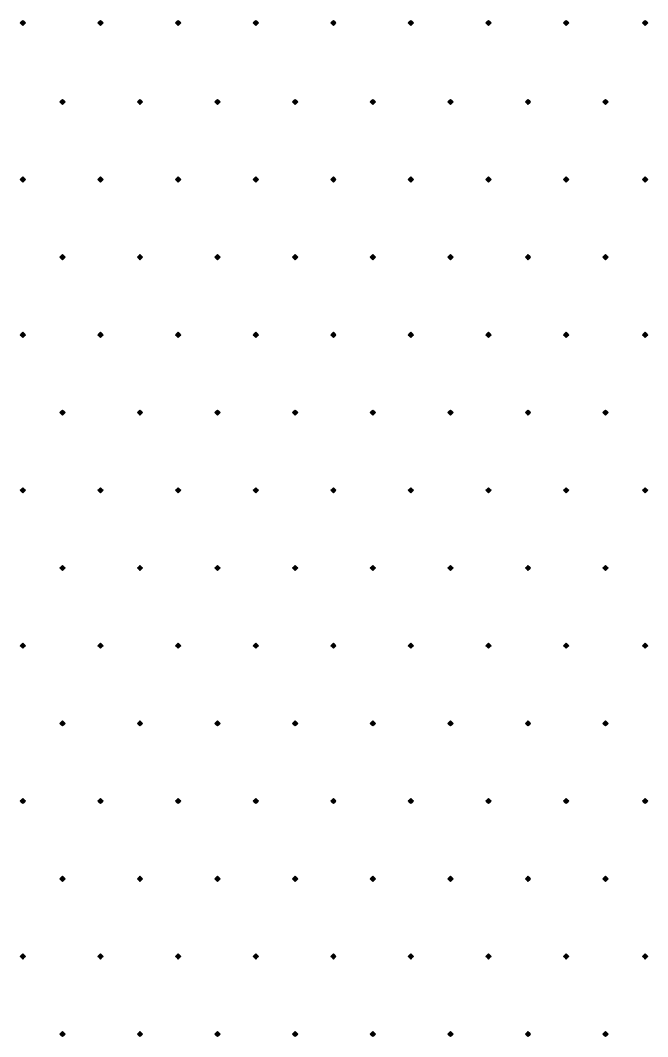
# Model space of a CAD drawing. Header units: millimetres. Extents: x 0 to 420, y 0 to 297.
# Drawn here: x 56.13 to 66.23, y 78.7 to 95.04 of the extents above; entities that cross this region are included whole.
import ezdxf

# ---------------------------------------------------------------- set-up
doc = ezdxf.new("R2010")
doc.units = ezdxf.units.MM

msp = doc.modelspace()

# ---------------------------------------------------------------- hatches: boundary and pattern name
for points in [[(56.176, 95.038), (56.155, 95.017), (56.134, 94.996), (56.155, 94.975), (56.176, 94.954), (56.198, 94.975), (56.219, 94.996), (56.198, 95.017), (56.176, 95.038)], [(57.425, 95.038), (57.404, 95.017), (57.383, 94.996), (57.404, 94.975), (57.425, 94.954), (57.446, 94.975), (57.468, 94.996), (57.446, 95.017), (57.425, 95.038)], [(58.674, 95.038), (58.653, 95.017), (58.632, 94.996), (58.653, 94.975), (58.674, 94.954), (58.695, 94.975), (58.716, 94.996), (58.695, 95.017), (58.674, 95.038)], [(59.923, 95.038), (59.902, 95.017), (59.881, 94.996), (59.902, 94.975), (59.923, 94.954), (59.944, 94.975), (59.965, 94.996), (59.944, 95.017), (59.923, 95.038)], [(61.172, 95.038), (61.151, 95.017), (61.129, 94.996), (61.151, 94.975), (61.172, 94.954), (61.193, 94.975), (61.214, 94.996), (61.193, 95.017), (61.172, 95.038)], [(62.421, 95.038), (62.399, 95.017), (62.378, 94.996), (62.399, 94.975), (62.421, 94.954), (62.442, 94.975), (62.463, 94.996), (62.442, 95.017), (62.421, 95.038)], [(63.669, 95.038), (63.648, 95.017), (63.627, 94.996), (63.648, 94.975), (63.669, 94.954), (63.691, 94.975), (63.712, 94.996), (63.691, 95.017), (63.669, 95.038)], [(64.918, 95.038), (64.897, 95.017), (64.876, 94.996), (64.897, 94.975), (64.918, 94.954), (64.939, 94.975), (64.961, 94.996), (64.939, 95.017), (64.918, 95.038)], [(66.188, 95.038), (66.167, 95.017), (66.146, 94.996), (66.167, 94.975), (66.188, 94.954), (66.209, 94.975), (66.231, 94.996), (66.209, 95.017), (66.188, 95.038)], [(56.811, 93.768), (56.79, 93.747), (56.769, 93.726), (56.79, 93.705), (56.811, 93.684), (56.832, 93.705), (56.854, 93.726), (56.832, 93.747), (56.811, 93.768)], [(58.06, 93.768), (58.039, 93.747), (58.018, 93.726), (58.039, 93.705), (58.06, 93.684), (58.081, 93.705), (58.103, 93.726), (58.081, 93.747), (58.06, 93.768)], [(59.309, 93.768), (59.288, 93.747), (59.267, 93.726), (59.288, 93.705), (59.309, 93.684), (59.33, 93.705), (59.351, 93.726), (59.33, 93.747), (59.309, 93.768)], [(60.558, 93.768), (60.537, 93.747), (60.516, 93.726), (60.537, 93.705), (60.558, 93.684), (60.579, 93.705), (60.6, 93.726), (60.579, 93.747), (60.558, 93.768)], [(61.807, 93.768), (61.786, 93.747), (61.764, 93.726), (61.786, 93.705), (61.807, 93.684), (61.828, 93.705), (61.849, 93.726), (61.828, 93.747), (61.807, 93.768)], [(63.056, 93.768), (63.034, 93.747), (63.013, 93.726), (63.034, 93.705), (63.056, 93.684), (63.077, 93.705), (63.098, 93.726), (63.077, 93.747), (63.056, 93.768)], [(64.304, 93.768), (64.283, 93.747), (64.262, 93.726), (64.283, 93.705), (64.304, 93.684), (64.326, 93.705), (64.347, 93.726), (64.326, 93.747), (64.304, 93.768)], [(65.553, 93.768), (65.532, 93.747), (65.511, 93.726), (65.532, 93.705), (65.553, 93.684), (65.574, 93.705), (65.596, 93.726), (65.574, 93.747), (65.553, 93.768)], [(56.176, 92.52), (56.155, 92.498), (56.134, 92.477), (56.155, 92.456), (56.176, 92.435), (56.198, 92.456), (56.219, 92.477), (56.198, 92.498), (56.176, 92.52)], [(57.425, 92.52), (57.404, 92.498), (57.383, 92.477), (57.404, 92.456), (57.425, 92.435), (57.446, 92.456), (57.468, 92.477), (57.446, 92.498), (57.425, 92.52)], [(58.674, 92.52), (58.653, 92.498), (58.632, 92.477), (58.653, 92.456), (58.674, 92.435), (58.695, 92.456), (58.716, 92.477), (58.695, 92.498), (58.674, 92.52)], [(59.923, 92.52), (59.902, 92.498), (59.881, 92.477), (59.902, 92.456), (59.923, 92.435), (59.944, 92.456), (59.965, 92.477), (59.944, 92.498), (59.923, 92.52)], [(61.172, 92.52), (61.151, 92.498), (61.129, 92.477), (61.151, 92.456), (61.172, 92.435), (61.193, 92.456), (61.214, 92.477), (61.193, 92.498), (61.172, 92.52)], [(62.421, 92.52), (62.399, 92.498), (62.378, 92.477), (62.399, 92.456), (62.421, 92.435), (62.442, 92.456), (62.463, 92.477), (62.442, 92.498), (62.421, 92.52)], [(63.669, 92.52), (63.648, 92.498), (63.627, 92.477), (63.648, 92.456), (63.669, 92.435), (63.691, 92.456), (63.712, 92.477), (63.691, 92.498), (63.669, 92.52)], [(64.918, 92.52), (64.897, 92.498), (64.876, 92.477), (64.897, 92.456), (64.918, 92.435), (64.939, 92.456), (64.961, 92.477), (64.939, 92.498), (64.918, 92.52)], [(66.188, 92.52), (66.167, 92.498), (66.146, 92.477), (66.167, 92.456), (66.188, 92.435), (66.209, 92.456), (66.231, 92.477), (66.209, 92.498), (66.188, 92.52)], [(56.811, 91.271), (56.79, 91.25), (56.769, 91.228), (56.79, 91.207), (56.811, 91.186), (56.832, 91.207), (56.854, 91.228), (56.832, 91.25), (56.811, 91.271)], [(58.06, 91.271), (58.039, 91.25), (58.018, 91.228), (58.039, 91.207), (58.06, 91.186), (58.081, 91.207), (58.103, 91.228), (58.081, 91.25), (58.06, 91.271)], [(59.309, 91.271), (59.288, 91.25), (59.267, 91.228), (59.288, 91.207), (59.309, 91.186), (59.33, 91.207), (59.351, 91.228), (59.33, 91.25), (59.309, 91.271)], [(60.558, 91.271), (60.537, 91.25), (60.516, 91.228), (60.537, 91.207), (60.558, 91.186), (60.579, 91.207), (60.6, 91.228), (60.579, 91.25), (60.558, 91.271)], [(61.807, 91.271), (61.786, 91.25), (61.764, 91.228), (61.786, 91.207), (61.807, 91.186), (61.828, 91.207), (61.849, 91.228), (61.828, 91.25), (61.807, 91.271)], [(63.056, 91.271), (63.034, 91.25), (63.013, 91.228), (63.034, 91.207), (63.056, 91.186), (63.077, 91.207), (63.098, 91.228), (63.077, 91.25), (63.056, 91.271)], [(64.304, 91.271), (64.283, 91.25), (64.262, 91.228), (64.283, 91.207), (64.304, 91.186), (64.326, 91.207), (64.347, 91.228), (64.326, 91.25), (64.304, 91.271)], [(65.553, 91.271), (65.532, 91.25), (65.511, 91.228), (65.532, 91.207), (65.553, 91.186), (65.574, 91.207), (65.596, 91.228), (65.574, 91.25), (65.553, 91.271)], [(56.176, 90.022), (56.155, 90.001), (56.134, 89.979), (56.155, 89.958), (56.176, 89.937), (56.198, 89.958), (56.219, 89.979), (56.198, 90.001), (56.176, 90.022)], [(57.425, 90.022), (57.404, 90.001), (57.383, 89.979), (57.404, 89.958), (57.425, 89.937), (57.446, 89.958), (57.468, 89.979), (57.446, 90.001), (57.425, 90.022)], [(58.674, 90.022), (58.653, 90.001), (58.632, 89.979), (58.653, 89.958), (58.674, 89.937), (58.695, 89.958), (58.716, 89.979), (58.695, 90.001), (58.674, 90.022)], [(59.923, 90.022), (59.902, 90.001), (59.881, 89.979), (59.902, 89.958), (59.923, 89.937), (59.944, 89.958), (59.965, 89.979), (59.944, 90.001), (59.923, 90.022)], [(61.172, 90.022), (61.151, 90.001), (61.129, 89.979), (61.151, 89.958), (61.172, 89.937), (61.193, 89.958), (61.214, 89.979), (61.193, 90.001), (61.172, 90.022)], [(62.421, 90.022), (62.399, 90.001), (62.378, 89.979), (62.399, 89.958), (62.421, 89.937), (62.442, 89.958), (62.463, 89.979), (62.442, 90.001), (62.421, 90.022)], [(63.669, 90.022), (63.648, 90.001), (63.627, 89.979), (63.648, 89.958), (63.669, 89.937), (63.691, 89.958), (63.712, 89.979), (63.691, 90.001), (63.669, 90.022)], [(64.918, 90.022), (64.897, 90.001), (64.876, 89.979), (64.897, 89.958), (64.918, 89.937), (64.939, 89.958), (64.961, 89.979), (64.939, 90.001), (64.918, 90.022)], [(66.188, 90.022), (66.167, 90.001), (66.146, 89.979), (66.167, 89.958), (66.188, 89.937), (66.209, 89.958), (66.231, 89.979), (66.209, 90.001), (66.188, 90.022)], [(56.811, 88.773), (56.79, 88.752), (56.769, 88.731), (56.79, 88.709), (56.811, 88.688), (56.832, 88.709), (56.854, 88.731), (56.832, 88.752), (56.811, 88.773)], [(58.06, 88.773), (58.039, 88.752), (58.018, 88.731), (58.039, 88.709), (58.06, 88.688), (58.081, 88.709), (58.103, 88.731), (58.081, 88.752), (58.06, 88.773)], [(59.309, 88.773), (59.288, 88.752), (59.267, 88.731), (59.288, 88.709), (59.309, 88.688), (59.33, 88.709), (59.351, 88.731), (59.33, 88.752), (59.309, 88.773)], [(60.558, 88.773), (60.537, 88.752), (60.516, 88.731), (60.537, 88.709), (60.558, 88.688), (60.579, 88.709), (60.6, 88.731), (60.579, 88.752), (60.558, 88.773)], [(61.807, 88.773), (61.786, 88.752), (61.764, 88.731), (61.786, 88.709), (61.807, 88.688), (61.828, 88.709), (61.849, 88.731), (61.828, 88.752), (61.807, 88.773)], [(63.056, 88.773), (63.034, 88.752), (63.013, 88.731), (63.034, 88.709), (63.056, 88.688), (63.077, 88.709), (63.098, 88.731), (63.077, 88.752), (63.056, 88.773)], [(64.304, 88.773), (64.283, 88.752), (64.262, 88.731), (64.283, 88.709), (64.304, 88.688), (64.326, 88.709), (64.347, 88.731), (64.326, 88.752), (64.304, 88.773)], [(65.553, 88.773), (65.532, 88.752), (65.511, 88.731), (65.532, 88.709), (65.553, 88.688), (65.574, 88.709), (65.596, 88.731), (65.574, 88.752), (65.553, 88.773)], [(56.176, 87.524), (56.155, 87.503), (56.134, 87.482), (56.155, 87.461), (56.176, 87.439), (56.198, 87.461), (56.219, 87.482), (56.198, 87.503), (56.176, 87.524)], [(57.425, 87.524), (57.404, 87.503), (57.383, 87.482), (57.404, 87.461), (57.425, 87.439), (57.446, 87.461), (57.468, 87.482), (57.446, 87.503), (57.425, 87.524)], [(58.674, 87.524), (58.653, 87.503), (58.632, 87.482), (58.653, 87.461), (58.674, 87.439), (58.695, 87.461), (58.716, 87.482), (58.695, 87.503), (58.674, 87.524)], [(59.923, 87.524), (59.902, 87.503), (59.881, 87.482), (59.902, 87.461), (59.923, 87.439), (59.944, 87.461), (59.965, 87.482), (59.944, 87.503), (59.923, 87.524)], [(61.172, 87.524), (61.151, 87.503), (61.129, 87.482), (61.151, 87.461), (61.172, 87.439), (61.193, 87.461), (61.214, 87.482), (61.193, 87.503), (61.172, 87.524)], [(62.421, 87.524), (62.399, 87.503), (62.378, 87.482), (62.399, 87.461), (62.421, 87.439), (62.442, 87.461), (62.463, 87.482), (62.442, 87.503), (62.421, 87.524)], [(63.669, 87.524), (63.648, 87.503), (63.627, 87.482), (63.648, 87.461), (63.669, 87.439), (63.691, 87.461), (63.712, 87.482), (63.691, 87.503), (63.669, 87.524)], [(64.918, 87.524), (64.897, 87.503), (64.876, 87.482), (64.897, 87.461), (64.918, 87.439), (64.939, 87.461), (64.961, 87.482), (64.939, 87.503), (64.918, 87.524)], [(66.188, 87.524), (66.167, 87.503), (66.146, 87.482), (66.167, 87.461), (66.188, 87.439), (66.209, 87.461), (66.231, 87.482), (66.209, 87.503), (66.188, 87.524)], [(56.811, 86.275), (56.79, 86.254), (56.769, 86.233), (56.79, 86.212), (56.811, 86.191), (56.832, 86.212), (56.854, 86.233), (56.832, 86.254), (56.811, 86.275)], [(58.06, 86.275), (58.039, 86.254), (58.018, 86.233), (58.039, 86.212), (58.06, 86.191), (58.081, 86.212), (58.103, 86.233), (58.081, 86.254), (58.06, 86.275)], [(59.309, 86.275), (59.288, 86.254), (59.267, 86.233), (59.288, 86.212), (59.309, 86.191), (59.33, 86.212), (59.351, 86.233), (59.33, 86.254), (59.309, 86.275)], [(60.558, 86.275), (60.537, 86.254), (60.516, 86.233), (60.537, 86.212), (60.558, 86.191), (60.579, 86.212), (60.6, 86.233), (60.579, 86.254), (60.558, 86.275)], [(61.807, 86.275), (61.786, 86.254), (61.764, 86.233), (61.786, 86.212), (61.807, 86.191), (61.828, 86.212), (61.849, 86.233), (61.828, 86.254), (61.807, 86.275)], [(63.056, 86.275), (63.034, 86.254), (63.013, 86.233), (63.034, 86.212), (63.056, 86.191), (63.077, 86.212), (63.098, 86.233), (63.077, 86.254), (63.056, 86.275)], [(64.304, 86.275), (64.283, 86.254), (64.262, 86.233), (64.283, 86.212), (64.304, 86.191), (64.326, 86.212), (64.347, 86.233), (64.326, 86.254), (64.304, 86.275)], [(65.553, 86.275), (65.532, 86.254), (65.511, 86.233), (65.532, 86.212), (65.553, 86.191), (65.574, 86.212), (65.596, 86.233), (65.574, 86.254), (65.553, 86.275)], [(56.176, 85.027), (56.155, 85.005), (56.134, 84.984), (56.155, 84.963), (56.176, 84.942), (56.198, 84.963), (56.219, 84.984), (56.198, 85.005), (56.176, 85.027)], [(57.425, 85.027), (57.404, 85.005), (57.383, 84.984), (57.404, 84.963), (57.425, 84.942), (57.446, 84.963), (57.468, 84.984), (57.446, 85.005), (57.425, 85.027)], [(58.674, 85.027), (58.653, 85.005), (58.632, 84.984), (58.653, 84.963), (58.674, 84.942), (58.695, 84.963), (58.716, 84.984), (58.695, 85.005), (58.674, 85.027)], [(59.923, 85.027), (59.902, 85.005), (59.881, 84.984), (59.902, 84.963), (59.923, 84.942), (59.944, 84.963), (59.965, 84.984), (59.944, 85.005), (59.923, 85.027)], [(61.172, 85.027), (61.151, 85.005), (61.129, 84.984), (61.151, 84.963), (61.172, 84.942), (61.193, 84.963), (61.214, 84.984), (61.193, 85.005), (61.172, 85.027)], [(62.421, 85.027), (62.399, 85.005), (62.378, 84.984), (62.399, 84.963), (62.421, 84.942), (62.442, 84.963), (62.463, 84.984), (62.442, 85.005), (62.421, 85.027)], [(63.669, 85.027), (63.648, 85.005), (63.627, 84.984), (63.648, 84.963), (63.669, 84.942), (63.691, 84.963), (63.712, 84.984), (63.691, 85.005), (63.669, 85.027)], [(64.918, 85.027), (64.897, 85.005), (64.876, 84.984), (64.897, 84.963), (64.918, 84.942), (64.939, 84.963), (64.961, 84.984), (64.939, 85.005), (64.918, 85.027)], [(66.188, 85.027), (66.167, 85.005), (66.146, 84.984), (66.167, 84.963), (66.188, 84.942), (66.209, 84.963), (66.231, 84.984), (66.209, 85.005), (66.188, 85.027)], [(56.811, 83.778), (56.79, 83.756), (56.769, 83.735), (56.79, 83.714), (56.811, 83.693), (56.832, 83.714), (56.854, 83.735), (56.832, 83.756), (56.811, 83.778)], [(58.06, 83.778), (58.039, 83.756), (58.018, 83.735), (58.039, 83.714), (58.06, 83.693), (58.081, 83.714), (58.103, 83.735), (58.081, 83.756), (58.06, 83.778)], [(59.309, 83.778), (59.288, 83.756), (59.267, 83.735), (59.288, 83.714), (59.309, 83.693), (59.33, 83.714), (59.351, 83.735), (59.33, 83.756), (59.309, 83.778)], [(60.558, 83.778), (60.537, 83.756), (60.516, 83.735), (60.537, 83.714), (60.558, 83.693), (60.579, 83.714), (60.6, 83.735), (60.579, 83.756), (60.558, 83.778)], [(61.807, 83.778), (61.786, 83.756), (61.764, 83.735), (61.786, 83.714), (61.807, 83.693), (61.828, 83.714), (61.849, 83.735), (61.828, 83.756), (61.807, 83.778)], [(63.056, 83.778), (63.034, 83.756), (63.013, 83.735), (63.034, 83.714), (63.056, 83.693), (63.077, 83.714), (63.098, 83.735), (63.077, 83.756), (63.056, 83.778)], [(64.304, 83.778), (64.283, 83.756), (64.262, 83.735), (64.283, 83.714), (64.304, 83.693), (64.326, 83.714), (64.347, 83.735), (64.326, 83.756), (64.304, 83.778)], [(65.553, 83.778), (65.532, 83.756), (65.511, 83.735), (65.532, 83.714), (65.553, 83.693), (65.574, 83.714), (65.596, 83.735), (65.574, 83.756), (65.553, 83.778)], [(56.176, 82.529), (56.155, 82.508), (56.134, 82.487), (56.155, 82.465), (56.176, 82.444), (56.198, 82.465), (56.219, 82.487), (56.198, 82.508), (56.176, 82.529)], [(57.425, 82.529), (57.404, 82.508), (57.383, 82.487), (57.404, 82.465), (57.425, 82.444), (57.446, 82.465), (57.468, 82.487), (57.446, 82.508), (57.425, 82.529)], [(58.674, 82.529), (58.653, 82.508), (58.632, 82.487), (58.653, 82.465), (58.674, 82.444), (58.695, 82.465), (58.716, 82.487), (58.695, 82.508), (58.674, 82.529)], [(59.923, 82.529), (59.902, 82.508), (59.881, 82.487), (59.902, 82.465), (59.923, 82.444), (59.944, 82.465), (59.965, 82.487), (59.944, 82.508), (59.923, 82.529)], [(61.172, 82.529), (61.151, 82.508), (61.129, 82.487), (61.151, 82.465), (61.172, 82.444), (61.193, 82.465), (61.214, 82.487), (61.193, 82.508), (61.172, 82.529)], [(62.421, 82.529), (62.399, 82.508), (62.378, 82.487), (62.399, 82.465), (62.421, 82.444), (62.442, 82.465), (62.463, 82.487), (62.442, 82.508), (62.421, 82.529)], [(63.669, 82.529), (63.648, 82.508), (63.627, 82.487), (63.648, 82.465), (63.669, 82.444), (63.691, 82.465), (63.712, 82.487), (63.691, 82.508), (63.669, 82.529)], [(64.918, 82.529), (64.897, 82.508), (64.876, 82.487), (64.897, 82.465), (64.918, 82.444), (64.939, 82.465), (64.961, 82.487), (64.939, 82.508), (64.918, 82.529)], [(66.188, 82.529), (66.167, 82.508), (66.146, 82.487), (66.167, 82.465), (66.188, 82.444), (66.209, 82.465), (66.231, 82.487), (66.209, 82.508), (66.188, 82.529)], [(56.811, 81.28), (56.79, 81.259), (56.769, 81.238), (56.79, 81.216), (56.811, 81.195), (56.832, 81.216), (56.854, 81.238), (56.832, 81.259), (56.811, 81.28)], [(58.06, 81.28), (58.039, 81.259), (58.018, 81.238), (58.039, 81.216), (58.06, 81.195), (58.081, 81.216), (58.103, 81.238), (58.081, 81.259), (58.06, 81.28)], [(59.309, 81.28), (59.288, 81.259), (59.267, 81.238), (59.288, 81.216), (59.309, 81.195), (59.33, 81.216), (59.351, 81.238), (59.33, 81.259), (59.309, 81.28)], [(60.558, 81.28), (60.537, 81.259), (60.516, 81.238), (60.537, 81.216), (60.558, 81.195), (60.579, 81.216), (60.6, 81.238), (60.579, 81.259), (60.558, 81.28)], [(61.807, 81.28), (61.786, 81.259), (61.764, 81.238), (61.786, 81.216), (61.807, 81.195), (61.828, 81.216), (61.849, 81.238), (61.828, 81.259), (61.807, 81.28)], [(63.056, 81.28), (63.034, 81.259), (63.013, 81.238), (63.034, 81.216), (63.056, 81.195), (63.077, 81.216), (63.098, 81.238), (63.077, 81.259), (63.056, 81.28)], [(64.304, 81.28), (64.283, 81.259), (64.262, 81.238), (64.283, 81.216), (64.304, 81.195), (64.326, 81.216), (64.347, 81.238), (64.326, 81.259), (64.304, 81.28)], [(65.553, 81.28), (65.532, 81.259), (65.511, 81.238), (65.532, 81.216), (65.553, 81.195), (65.574, 81.216), (65.596, 81.238), (65.574, 81.259), (65.553, 81.28)], [(56.176, 80.031), (56.155, 80.01), (56.134, 79.989), (56.155, 79.968), (56.176, 79.946), (56.198, 79.968), (56.219, 79.989), (56.198, 80.01), (56.176, 80.031)], [(57.425, 80.031), (57.404, 80.01), (57.383, 79.989), (57.404, 79.968), (57.425, 79.946), (57.446, 79.968), (57.468, 79.989), (57.446, 80.01), (57.425, 80.031)], [(58.674, 80.031), (58.653, 80.01), (58.632, 79.989), (58.653, 79.968), (58.674, 79.946), (58.695, 79.968), (58.716, 79.989), (58.695, 80.01), (58.674, 80.031)], [(59.923, 80.031), (59.902, 80.01), (59.881, 79.989), (59.902, 79.968), (59.923, 79.946), (59.944, 79.968), (59.965, 79.989), (59.944, 80.01), (59.923, 80.031)], [(61.172, 80.031), (61.151, 80.01), (61.129, 79.989), (61.151, 79.968), (61.172, 79.946), (61.193, 79.968), (61.214, 79.989), (61.193, 80.01), (61.172, 80.031)], [(62.421, 80.031), (62.399, 80.01), (62.378, 79.989), (62.399, 79.968), (62.421, 79.946), (62.442, 79.968), (62.463, 79.989), (62.442, 80.01), (62.421, 80.031)], [(63.669, 80.031), (63.648, 80.01), (63.627, 79.989), (63.648, 79.968), (63.669, 79.946), (63.691, 79.968), (63.712, 79.989), (63.691, 80.01), (63.669, 80.031)], [(64.918, 80.031), (64.897, 80.01), (64.876, 79.989), (64.897, 79.968), (64.918, 79.946), (64.939, 79.968), (64.961, 79.989), (64.939, 80.01), (64.918, 80.031)], [(66.188, 80.031), (66.167, 80.01), (66.146, 79.989), (66.167, 79.968), (66.188, 79.946), (66.209, 79.968), (66.231, 79.989), (66.209, 80.01), (66.188, 80.031)], [(56.811, 78.782), (56.79, 78.761), (56.769, 78.74), (56.79, 78.719), (56.811, 78.698), (56.832, 78.719), (56.854, 78.74), (56.832, 78.761), (56.811, 78.782)], [(58.06, 78.782), (58.039, 78.761), (58.018, 78.74), (58.039, 78.719), (58.06, 78.698), (58.081, 78.719), (58.103, 78.74), (58.081, 78.761), (58.06, 78.782)], [(59.309, 78.782), (59.288, 78.761), (59.267, 78.74), (59.288, 78.719), (59.309, 78.698), (59.33, 78.719), (59.351, 78.74), (59.33, 78.761), (59.309, 78.782)], [(60.558, 78.782), (60.537, 78.761), (60.516, 78.74), (60.537, 78.719), (60.558, 78.698), (60.579, 78.719), (60.6, 78.74), (60.579, 78.761), (60.558, 78.782)], [(61.807, 78.782), (61.786, 78.761), (61.764, 78.74), (61.786, 78.719), (61.807, 78.698), (61.828, 78.719), (61.849, 78.74), (61.828, 78.761), (61.807, 78.782)], [(63.056, 78.782), (63.034, 78.761), (63.013, 78.74), (63.034, 78.719), (63.056, 78.698), (63.077, 78.719), (63.098, 78.74), (63.077, 78.761), (63.056, 78.782)], [(64.304, 78.782), (64.283, 78.761), (64.262, 78.74), (64.283, 78.719), (64.304, 78.698), (64.326, 78.719), (64.347, 78.74), (64.326, 78.761), (64.304, 78.782)], [(65.553, 78.782), (65.532, 78.761), (65.511, 78.74), (65.532, 78.719), (65.553, 78.698), (65.574, 78.719), (65.596, 78.74), (65.574, 78.761), (65.553, 78.782)]]:
    msp.add_hatch(color=7).paths.add_polyline_path(points)

# ---------------------------------------------------------------- linework, layer by layer
at = {"lineweight": 0}
for points in [[(56.176, 95.038), (56.155, 95.017), (56.134, 94.996), (56.155, 94.975), (56.176, 94.954), (56.198, 94.975), (56.219, 94.996), (56.198, 95.017)], [(57.425, 95.038), (57.404, 95.017), (57.383, 94.996), (57.404, 94.975), (57.425, 94.954), (57.446, 94.975), (57.468, 94.996), (57.446, 95.017)], [(58.674, 95.038), (58.653, 95.017), (58.632, 94.996), (58.653, 94.975), (58.674, 94.954), (58.695, 94.975), (58.716, 94.996), (58.695, 95.017)], [(59.923, 95.038), (59.902, 95.017), (59.881, 94.996), (59.902, 94.975), (59.923, 94.954), (59.944, 94.975), (59.965, 94.996), (59.944, 95.017)], [(61.172, 95.038), (61.151, 95.017), (61.129, 94.996), (61.151, 94.975), (61.172, 94.954), (61.193, 94.975), (61.214, 94.996), (61.193, 95.017)], [(62.421, 95.038), (62.399, 95.017), (62.378, 94.996), (62.399, 94.975), (62.421, 94.954), (62.442, 94.975), (62.463, 94.996), (62.442, 95.017)], [(63.669, 95.038), (63.648, 95.017), (63.627, 94.996), (63.648, 94.975), (63.669, 94.954), (63.691, 94.975), (63.712, 94.996), (63.691, 95.017)], [(64.918, 95.038), (64.897, 95.017), (64.876, 94.996), (64.897, 94.975), (64.918, 94.954), (64.939, 94.975), (64.961, 94.996), (64.939, 95.017)], [(66.188, 95.038), (66.167, 95.017), (66.146, 94.996), (66.167, 94.975), (66.188, 94.954), (66.209, 94.975), (66.231, 94.996), (66.209, 95.017)], [(56.811, 93.768), (56.79, 93.747), (56.769, 93.726), (56.79, 93.705), (56.811, 93.684), (56.832, 93.705), (56.854, 93.726), (56.832, 93.747)], [(58.06, 93.768), (58.039, 93.747), (58.018, 93.726), (58.039, 93.705), (58.06, 93.684), (58.081, 93.705), (58.103, 93.726), (58.081, 93.747)], [(59.309, 93.768), (59.288, 93.747), (59.267, 93.726), (59.288, 93.705), (59.309, 93.684), (59.33, 93.705), (59.351, 93.726), (59.33, 93.747)], [(60.558, 93.768), (60.537, 93.747), (60.516, 93.726), (60.537, 93.705), (60.558, 93.684), (60.579, 93.705), (60.6, 93.726), (60.579, 93.747)], [(61.807, 93.768), (61.786, 93.747), (61.764, 93.726), (61.786, 93.705), (61.807, 93.684), (61.828, 93.705), (61.849, 93.726), (61.828, 93.747)], [(63.056, 93.768), (63.034, 93.747), (63.013, 93.726), (63.034, 93.705), (63.056, 93.684), (63.077, 93.705), (63.098, 93.726), (63.077, 93.747)], [(64.304, 93.768), (64.283, 93.747), (64.262, 93.726), (64.283, 93.705), (64.304, 93.684), (64.326, 93.705), (64.347, 93.726), (64.326, 93.747)], [(65.553, 93.768), (65.532, 93.747), (65.511, 93.726), (65.532, 93.705), (65.553, 93.684), (65.574, 93.705), (65.596, 93.726), (65.574, 93.747)], [(56.176, 92.52), (56.155, 92.498), (56.134, 92.477), (56.155, 92.456), (56.176, 92.435), (56.198, 92.456), (56.219, 92.477), (56.198, 92.498)], [(57.425, 92.52), (57.404, 92.498), (57.383, 92.477), (57.404, 92.456), (57.425, 92.435), (57.446, 92.456), (57.468, 92.477), (57.446, 92.498)], [(58.674, 92.52), (58.653, 92.498), (58.632, 92.477), (58.653, 92.456), (58.674, 92.435), (58.695, 92.456), (58.716, 92.477), (58.695, 92.498)], [(59.923, 92.52), (59.902, 92.498), (59.881, 92.477), (59.902, 92.456), (59.923, 92.435), (59.944, 92.456), (59.965, 92.477), (59.944, 92.498)], [(61.172, 92.52), (61.151, 92.498), (61.129, 92.477), (61.151, 92.456), (61.172, 92.435), (61.193, 92.456), (61.214, 92.477), (61.193, 92.498)], [(62.421, 92.52), (62.399, 92.498), (62.378, 92.477), (62.399, 92.456), (62.421, 92.435), (62.442, 92.456), (62.463, 92.477), (62.442, 92.498)], [(63.669, 92.52), (63.648, 92.498), (63.627, 92.477), (63.648, 92.456), (63.669, 92.435), (63.691, 92.456), (63.712, 92.477), (63.691, 92.498)], [(64.918, 92.52), (64.897, 92.498), (64.876, 92.477), (64.897, 92.456), (64.918, 92.435), (64.939, 92.456), (64.961, 92.477), (64.939, 92.498)], [(66.188, 92.52), (66.167, 92.498), (66.146, 92.477), (66.167, 92.456), (66.188, 92.435), (66.209, 92.456), (66.231, 92.477), (66.209, 92.498)], [(56.811, 91.271), (56.79, 91.25), (56.769, 91.228), (56.79, 91.207), (56.811, 91.186), (56.832, 91.207), (56.854, 91.228), (56.832, 91.25)], [(58.06, 91.271), (58.039, 91.25), (58.018, 91.228), (58.039, 91.207), (58.06, 91.186), (58.081, 91.207), (58.103, 91.228), (58.081, 91.25)], [(59.309, 91.271), (59.288, 91.25), (59.267, 91.228), (59.288, 91.207), (59.309, 91.186), (59.33, 91.207), (59.351, 91.228), (59.33, 91.25)], [(60.558, 91.271), (60.537, 91.25), (60.516, 91.228), (60.537, 91.207), (60.558, 91.186), (60.579, 91.207), (60.6, 91.228), (60.579, 91.25)], [(61.807, 91.271), (61.786, 91.25), (61.764, 91.228), (61.786, 91.207), (61.807, 91.186), (61.828, 91.207), (61.849, 91.228), (61.828, 91.25)], [(63.056, 91.271), (63.034, 91.25), (63.013, 91.228), (63.034, 91.207), (63.056, 91.186), (63.077, 91.207), (63.098, 91.228), (63.077, 91.25)], [(64.304, 91.271), (64.283, 91.25), (64.262, 91.228), (64.283, 91.207), (64.304, 91.186), (64.326, 91.207), (64.347, 91.228), (64.326, 91.25)], [(65.553, 91.271), (65.532, 91.25), (65.511, 91.228), (65.532, 91.207), (65.553, 91.186), (65.574, 91.207), (65.596, 91.228), (65.574, 91.25)], [(56.176, 90.022), (56.155, 90.001), (56.134, 89.979), (56.155, 89.958), (56.176, 89.937), (56.198, 89.958), (56.219, 89.979), (56.198, 90.001)], [(57.425, 90.022), (57.404, 90.001), (57.383, 89.979), (57.404, 89.958), (57.425, 89.937), (57.446, 89.958), (57.468, 89.979), (57.446, 90.001)], [(58.674, 90.022), (58.653, 90.001), (58.632, 89.979), (58.653, 89.958), (58.674, 89.937), (58.695, 89.958), (58.716, 89.979), (58.695, 90.001)], [(59.923, 90.022), (59.902, 90.001), (59.881, 89.979), (59.902, 89.958), (59.923, 89.937), (59.944, 89.958), (59.965, 89.979), (59.944, 90.001)], [(61.172, 90.022), (61.151, 90.001), (61.129, 89.979), (61.151, 89.958), (61.172, 89.937), (61.193, 89.958), (61.214, 89.979), (61.193, 90.001)], [(62.421, 90.022), (62.399, 90.001), (62.378, 89.979), (62.399, 89.958), (62.421, 89.937), (62.442, 89.958), (62.463, 89.979), (62.442, 90.001)], [(63.669, 90.022), (63.648, 90.001), (63.627, 89.979), (63.648, 89.958), (63.669, 89.937), (63.691, 89.958), (63.712, 89.979), (63.691, 90.001)], [(64.918, 90.022), (64.897, 90.001), (64.876, 89.979), (64.897, 89.958), (64.918, 89.937), (64.939, 89.958), (64.961, 89.979), (64.939, 90.001)], [(66.188, 90.022), (66.167, 90.001), (66.146, 89.979), (66.167, 89.958), (66.188, 89.937), (66.209, 89.958), (66.231, 89.979), (66.209, 90.001)], [(56.811, 88.773), (56.79, 88.752), (56.769, 88.731), (56.79, 88.709), (56.811, 88.688), (56.832, 88.709), (56.854, 88.731), (56.832, 88.752)], [(58.06, 88.773), (58.039, 88.752), (58.018, 88.731), (58.039, 88.709), (58.06, 88.688), (58.081, 88.709), (58.103, 88.731), (58.081, 88.752)], [(59.309, 88.773), (59.288, 88.752), (59.267, 88.731), (59.288, 88.709), (59.309, 88.688), (59.33, 88.709), (59.351, 88.731), (59.33, 88.752)], [(60.558, 88.773), (60.537, 88.752), (60.516, 88.731), (60.537, 88.709), (60.558, 88.688), (60.579, 88.709), (60.6, 88.731), (60.579, 88.752)], [(61.807, 88.773), (61.786, 88.752), (61.764, 88.731), (61.786, 88.709), (61.807, 88.688), (61.828, 88.709), (61.849, 88.731), (61.828, 88.752)], [(63.056, 88.773), (63.034, 88.752), (63.013, 88.731), (63.034, 88.709), (63.056, 88.688), (63.077, 88.709), (63.098, 88.731), (63.077, 88.752)], [(64.304, 88.773), (64.283, 88.752), (64.262, 88.731), (64.283, 88.709), (64.304, 88.688), (64.326, 88.709), (64.347, 88.731), (64.326, 88.752)], [(65.553, 88.773), (65.532, 88.752), (65.511, 88.731), (65.532, 88.709), (65.553, 88.688), (65.574, 88.709), (65.596, 88.731), (65.574, 88.752)], [(56.176, 87.524), (56.155, 87.503), (56.134, 87.482), (56.155, 87.461), (56.176, 87.439), (56.198, 87.461), (56.219, 87.482), (56.198, 87.503)], [(57.425, 87.524), (57.404, 87.503), (57.383, 87.482), (57.404, 87.461), (57.425, 87.439), (57.446, 87.461), (57.468, 87.482), (57.446, 87.503)], [(58.674, 87.524), (58.653, 87.503), (58.632, 87.482), (58.653, 87.461), (58.674, 87.439), (58.695, 87.461), (58.716, 87.482), (58.695, 87.503)], [(59.923, 87.524), (59.902, 87.503), (59.881, 87.482), (59.902, 87.461), (59.923, 87.439), (59.944, 87.461), (59.965, 87.482), (59.944, 87.503)], [(61.172, 87.524), (61.151, 87.503), (61.129, 87.482), (61.151, 87.461), (61.172, 87.439), (61.193, 87.461), (61.214, 87.482), (61.193, 87.503)], [(62.421, 87.524), (62.399, 87.503), (62.378, 87.482), (62.399, 87.461), (62.421, 87.439), (62.442, 87.461), (62.463, 87.482), (62.442, 87.503)], [(63.669, 87.524), (63.648, 87.503), (63.627, 87.482), (63.648, 87.461), (63.669, 87.439), (63.691, 87.461), (63.712, 87.482), (63.691, 87.503)], [(64.918, 87.524), (64.897, 87.503), (64.876, 87.482), (64.897, 87.461), (64.918, 87.439), (64.939, 87.461), (64.961, 87.482), (64.939, 87.503)], [(66.188, 87.524), (66.167, 87.503), (66.146, 87.482), (66.167, 87.461), (66.188, 87.439), (66.209, 87.461), (66.231, 87.482), (66.209, 87.503)], [(56.811, 86.275), (56.79, 86.254), (56.769, 86.233), (56.79, 86.212), (56.811, 86.191), (56.832, 86.212), (56.854, 86.233), (56.832, 86.254)], [(58.06, 86.275), (58.039, 86.254), (58.018, 86.233), (58.039, 86.212), (58.06, 86.191), (58.081, 86.212), (58.103, 86.233), (58.081, 86.254)], [(59.309, 86.275), (59.288, 86.254), (59.267, 86.233), (59.288, 86.212), (59.309, 86.191), (59.33, 86.212), (59.351, 86.233), (59.33, 86.254)], [(60.558, 86.275), (60.537, 86.254), (60.516, 86.233), (60.537, 86.212), (60.558, 86.191), (60.579, 86.212), (60.6, 86.233), (60.579, 86.254)], [(61.807, 86.275), (61.786, 86.254), (61.764, 86.233), (61.786, 86.212), (61.807, 86.191), (61.828, 86.212), (61.849, 86.233), (61.828, 86.254)], [(63.056, 86.275), (63.034, 86.254), (63.013, 86.233), (63.034, 86.212), (63.056, 86.191), (63.077, 86.212), (63.098, 86.233), (63.077, 86.254)], [(64.304, 86.275), (64.283, 86.254), (64.262, 86.233), (64.283, 86.212), (64.304, 86.191), (64.326, 86.212), (64.347, 86.233), (64.326, 86.254)], [(65.553, 86.275), (65.532, 86.254), (65.511, 86.233), (65.532, 86.212), (65.553, 86.191), (65.574, 86.212), (65.596, 86.233), (65.574, 86.254)], [(56.176, 85.027), (56.155, 85.005), (56.134, 84.984), (56.155, 84.963), (56.176, 84.942), (56.198, 84.963), (56.219, 84.984), (56.198, 85.005)], [(57.425, 85.027), (57.404, 85.005), (57.383, 84.984), (57.404, 84.963), (57.425, 84.942), (57.446, 84.963), (57.468, 84.984), (57.446, 85.005)], [(58.674, 85.027), (58.653, 85.005), (58.632, 84.984), (58.653, 84.963), (58.674, 84.942), (58.695, 84.963), (58.716, 84.984), (58.695, 85.005)], [(59.923, 85.027), (59.902, 85.005), (59.881, 84.984), (59.902, 84.963), (59.923, 84.942), (59.944, 84.963), (59.965, 84.984), (59.944, 85.005)], [(61.172, 85.027), (61.151, 85.005), (61.129, 84.984), (61.151, 84.963), (61.172, 84.942), (61.193, 84.963), (61.214, 84.984), (61.193, 85.005)], [(62.421, 85.027), (62.399, 85.005), (62.378, 84.984), (62.399, 84.963), (62.421, 84.942), (62.442, 84.963), (62.463, 84.984), (62.442, 85.005)], [(63.669, 85.027), (63.648, 85.005), (63.627, 84.984), (63.648, 84.963), (63.669, 84.942), (63.691, 84.963), (63.712, 84.984), (63.691, 85.005)], [(64.918, 85.027), (64.897, 85.005), (64.876, 84.984), (64.897, 84.963), (64.918, 84.942), (64.939, 84.963), (64.961, 84.984), (64.939, 85.005)], [(66.188, 85.027), (66.167, 85.005), (66.146, 84.984), (66.167, 84.963), (66.188, 84.942), (66.209, 84.963), (66.231, 84.984), (66.209, 85.005)], [(56.811, 83.778), (56.79, 83.756), (56.769, 83.735), (56.79, 83.714), (56.811, 83.693), (56.832, 83.714), (56.854, 83.735), (56.832, 83.756)], [(58.06, 83.778), (58.039, 83.756), (58.018, 83.735), (58.039, 83.714), (58.06, 83.693), (58.081, 83.714), (58.103, 83.735), (58.081, 83.756)], [(59.309, 83.778), (59.288, 83.756), (59.267, 83.735), (59.288, 83.714), (59.309, 83.693), (59.33, 83.714), (59.351, 83.735), (59.33, 83.756)], [(60.558, 83.778), (60.537, 83.756), (60.516, 83.735), (60.537, 83.714), (60.558, 83.693), (60.579, 83.714), (60.6, 83.735), (60.579, 83.756)], [(61.807, 83.778), (61.786, 83.756), (61.764, 83.735), (61.786, 83.714), (61.807, 83.693), (61.828, 83.714), (61.849, 83.735), (61.828, 83.756)], [(63.056, 83.778), (63.034, 83.756), (63.013, 83.735), (63.034, 83.714), (63.056, 83.693), (63.077, 83.714), (63.098, 83.735), (63.077, 83.756)], [(64.304, 83.778), (64.283, 83.756), (64.262, 83.735), (64.283, 83.714), (64.304, 83.693), (64.326, 83.714), (64.347, 83.735), (64.326, 83.756)], [(65.553, 83.778), (65.532, 83.756), (65.511, 83.735), (65.532, 83.714), (65.553, 83.693), (65.574, 83.714), (65.596, 83.735), (65.574, 83.756)], [(56.176, 82.529), (56.155, 82.508), (56.134, 82.487), (56.155, 82.465), (56.176, 82.444), (56.198, 82.465), (56.219, 82.487), (56.198, 82.508)], [(57.425, 82.529), (57.404, 82.508), (57.383, 82.487), (57.404, 82.465), (57.425, 82.444), (57.446, 82.465), (57.468, 82.487), (57.446, 82.508)], [(58.674, 82.529), (58.653, 82.508), (58.632, 82.487), (58.653, 82.465), (58.674, 82.444), (58.695, 82.465), (58.716, 82.487), (58.695, 82.508)], [(59.923, 82.529), (59.902, 82.508), (59.881, 82.487), (59.902, 82.465), (59.923, 82.444), (59.944, 82.465), (59.965, 82.487), (59.944, 82.508)], [(61.172, 82.529), (61.151, 82.508), (61.129, 82.487), (61.151, 82.465), (61.172, 82.444), (61.193, 82.465), (61.214, 82.487), (61.193, 82.508)], [(62.421, 82.529), (62.399, 82.508), (62.378, 82.487), (62.399, 82.465), (62.421, 82.444), (62.442, 82.465), (62.463, 82.487), (62.442, 82.508)], [(63.669, 82.529), (63.648, 82.508), (63.627, 82.487), (63.648, 82.465), (63.669, 82.444), (63.691, 82.465), (63.712, 82.487), (63.691, 82.508)], [(64.918, 82.529), (64.897, 82.508), (64.876, 82.487), (64.897, 82.465), (64.918, 82.444), (64.939, 82.465), (64.961, 82.487), (64.939, 82.508)], [(66.188, 82.529), (66.167, 82.508), (66.146, 82.487), (66.167, 82.465), (66.188, 82.444), (66.209, 82.465), (66.231, 82.487), (66.209, 82.508)], [(56.811, 81.28), (56.79, 81.259), (56.769, 81.238), (56.79, 81.216), (56.811, 81.195), (56.832, 81.216), (56.854, 81.238), (56.832, 81.259)], [(58.06, 81.28), (58.039, 81.259), (58.018, 81.238), (58.039, 81.216), (58.06, 81.195), (58.081, 81.216), (58.103, 81.238), (58.081, 81.259)], [(59.309, 81.28), (59.288, 81.259), (59.267, 81.238), (59.288, 81.216), (59.309, 81.195), (59.33, 81.216), (59.351, 81.238), (59.33, 81.259)], [(60.558, 81.28), (60.537, 81.259), (60.516, 81.238), (60.537, 81.216), (60.558, 81.195), (60.579, 81.216), (60.6, 81.238), (60.579, 81.259)], [(61.807, 81.28), (61.786, 81.259), (61.764, 81.238), (61.786, 81.216), (61.807, 81.195), (61.828, 81.216), (61.849, 81.238), (61.828, 81.259)], [(63.056, 81.28), (63.034, 81.259), (63.013, 81.238), (63.034, 81.216), (63.056, 81.195), (63.077, 81.216), (63.098, 81.238), (63.077, 81.259)], [(64.304, 81.28), (64.283, 81.259), (64.262, 81.238), (64.283, 81.216), (64.304, 81.195), (64.326, 81.216), (64.347, 81.238), (64.326, 81.259)], [(65.553, 81.28), (65.532, 81.259), (65.511, 81.238), (65.532, 81.216), (65.553, 81.195), (65.574, 81.216), (65.596, 81.238), (65.574, 81.259)], [(56.176, 80.031), (56.155, 80.01), (56.134, 79.989), (56.155, 79.968), (56.176, 79.946), (56.198, 79.968), (56.219, 79.989), (56.198, 80.01)], [(57.425, 80.031), (57.404, 80.01), (57.383, 79.989), (57.404, 79.968), (57.425, 79.946), (57.446, 79.968), (57.468, 79.989), (57.446, 80.01)], [(58.674, 80.031), (58.653, 80.01), (58.632, 79.989), (58.653, 79.968), (58.674, 79.946), (58.695, 79.968), (58.716, 79.989), (58.695, 80.01)], [(59.923, 80.031), (59.902, 80.01), (59.881, 79.989), (59.902, 79.968), (59.923, 79.946), (59.944, 79.968), (59.965, 79.989), (59.944, 80.01)], [(61.172, 80.031), (61.151, 80.01), (61.129, 79.989), (61.151, 79.968), (61.172, 79.946), (61.193, 79.968), (61.214, 79.989), (61.193, 80.01)], [(62.421, 80.031), (62.399, 80.01), (62.378, 79.989), (62.399, 79.968), (62.421, 79.946), (62.442, 79.968), (62.463, 79.989), (62.442, 80.01)], [(63.669, 80.031), (63.648, 80.01), (63.627, 79.989), (63.648, 79.968), (63.669, 79.946), (63.691, 79.968), (63.712, 79.989), (63.691, 80.01)], [(64.918, 80.031), (64.897, 80.01), (64.876, 79.989), (64.897, 79.968), (64.918, 79.946), (64.939, 79.968), (64.961, 79.989), (64.939, 80.01)], [(66.188, 80.031), (66.167, 80.01), (66.146, 79.989), (66.167, 79.968), (66.188, 79.946), (66.209, 79.968), (66.231, 79.989), (66.209, 80.01)], [(56.811, 78.782), (56.79, 78.761), (56.769, 78.74), (56.79, 78.719), (56.811, 78.698), (56.832, 78.719), (56.854, 78.74), (56.832, 78.761)], [(58.06, 78.782), (58.039, 78.761), (58.018, 78.74), (58.039, 78.719), (58.06, 78.698), (58.081, 78.719), (58.103, 78.74), (58.081, 78.761)], [(59.309, 78.782), (59.288, 78.761), (59.267, 78.74), (59.288, 78.719), (59.309, 78.698), (59.33, 78.719), (59.351, 78.74), (59.33, 78.761)], [(60.558, 78.782), (60.537, 78.761), (60.516, 78.74), (60.537, 78.719), (60.558, 78.698), (60.579, 78.719), (60.6, 78.74), (60.579, 78.761)], [(61.807, 78.782), (61.786, 78.761), (61.764, 78.74), (61.786, 78.719), (61.807, 78.698), (61.828, 78.719), (61.849, 78.74), (61.828, 78.761)], [(63.056, 78.782), (63.034, 78.761), (63.013, 78.74), (63.034, 78.719), (63.056, 78.698), (63.077, 78.719), (63.098, 78.74), (63.077, 78.761)], [(64.304, 78.782), (64.283, 78.761), (64.262, 78.74), (64.283, 78.719), (64.304, 78.698), (64.326, 78.719), (64.347, 78.74), (64.326, 78.761)], [(65.553, 78.782), (65.532, 78.761), (65.511, 78.74), (65.532, 78.719), (65.553, 78.698), (65.574, 78.719), (65.596, 78.74), (65.574, 78.761)]]:
    msp.add_lwpolyline(points, close=True, dxfattribs=at)

doc.saveas('drawing.dxf')
